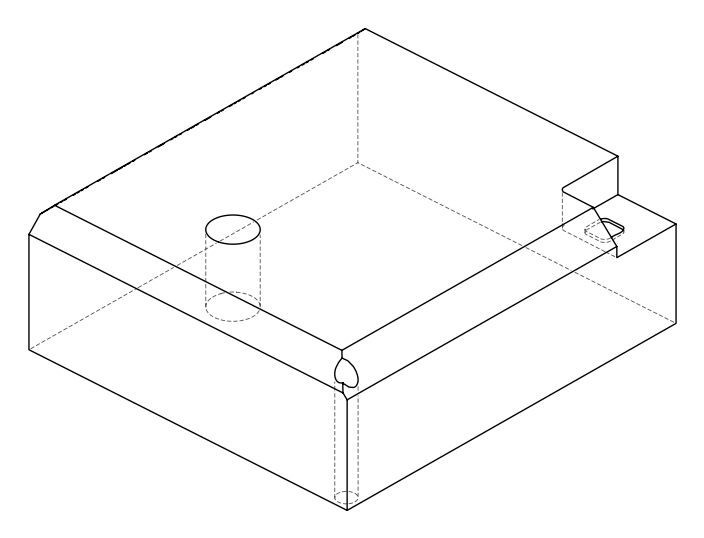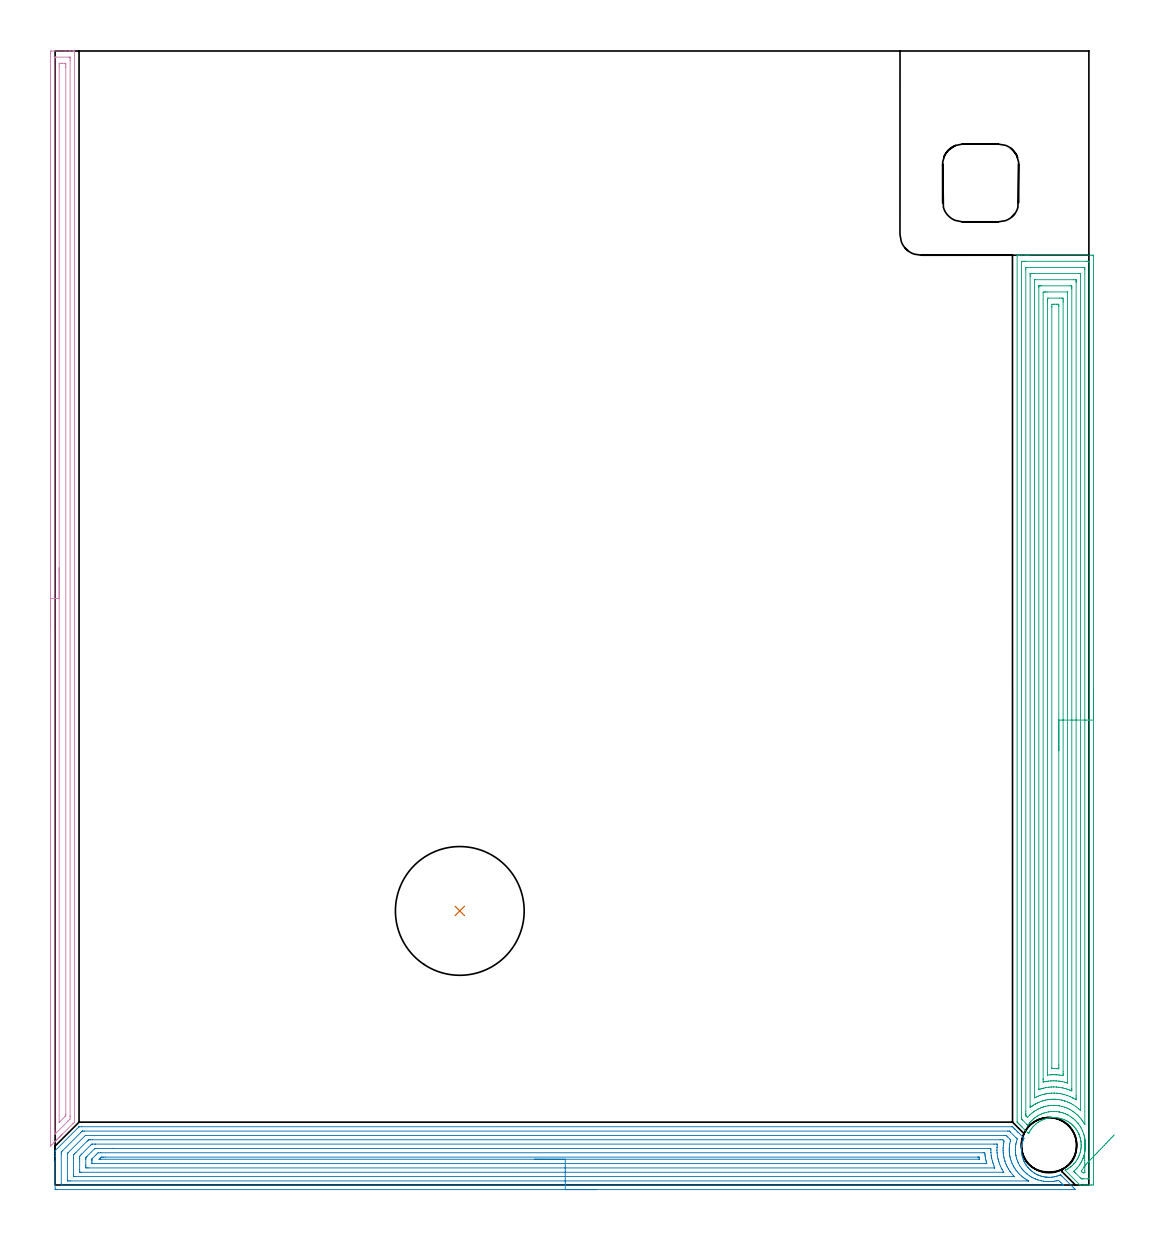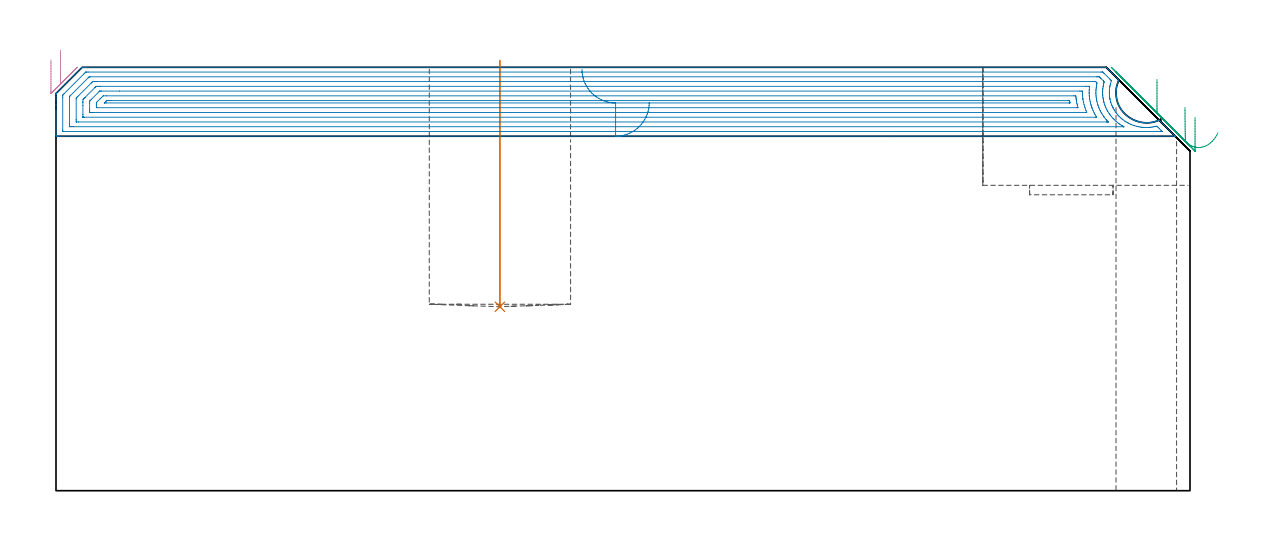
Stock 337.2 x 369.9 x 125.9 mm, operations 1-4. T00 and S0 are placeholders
(PLAN: 10 operations, 6 tool changes, 67.9 min)
(1 INDEXABLE_INSERT_DRILL_BLIND_HOLE_FROM_SOLID | STEP1POCKET | NXT0302_036 | 0.29 min | 97918 mm3)
(2 AREA_MILL | FG_CHAMFER_SURFACE | UGT0205_001 | 20.6 min | 70294 mm3)
(3 AREA_MILL_1 | FG_CHAMFER_SURFACE_1 | UGT0205_001 | 21.36 min | 93311 mm3)
(4 AREA_MILL_2 | FG_CHAMFER_SURFACE_2 | UGT0205_001 | 8.7 min | 10717 mm3)
(5 MILL_CORNER_NOTCH_RECTANGULAR | CORNER_NOTCH_RECTANGULAR | NXT0201_011 | Follow Part, ap 3, ae 75% | 15.39 min | 141086 mm3)
(6 MILL_RECTANGULAR_POCKET | POCKET_RECTANGULAR_STRAIGHT | NXT0201_011 | Follow Part, ap 3, ae 75% | 0.25 min | 1648 mm3)
(7 SPOT_DRILL | STEP1HOLE | NXT0321_9005460120000 | 0.05 min | 6 mm3)
(8 DRILL_BLIND_HOLE_INTO_CENTER | STEP1HOLE | NXT0301_089 | 0.08 min | 894 mm3)
(9 GUN_DRILL_THROUGH_HOLE | STEP1HOLE | UGT0307_008 | 0.61 min | 10016 mm3)
(10 DRILL_TO_ENLARGE_THROUGH_HOLE | STEP1HOLE | UGT0301_046 | 0.53 min | 17866 mm3)
(TOOL NXT0302_036 | Index. Insert Drill 42mm [880-D4200L50-05] | D42 PA176 FL210 Z2)
(TOOL UGT0205_001 | Chamfer Mill 20 x 3 x 45 deg. | D20 FL50 Z2)
(TOOL NXT0201_011 | ENDMILL 12mm [2P460-1200-NA 1630] | D12 FL38 Z6)
(TOOL NXT0321_9005460120000 | NC Spot Drill, 142deg, 12mm, Carbide, Uncoated | D12 PA142 FL30 Z2)
(TOOL NXT0301_089 | Carbide Drill 11.8mm [860.1-1180-035A1-MM 2214] | D11.8 PA140 FL55 Z2)
(TOOL UGT0307_008 | Gun Drill 11 mm | D11 PA130 FL24 Z1)
(TOOL UGT0301_046 | Twist Drill 18 mm | D18 PA118 FL130 Z2)
(OP 1 INDEXABLE_INSERT_DRILL_BLIND_HOLE_FROM_SOLID)
G17 G21 G94 G90
T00 M6
G54
G17 G0 G90 X132. Y89.4 S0 M3
G43 Z135.9 H1
G94 G81 G98 Z54.7 F250. R127.9
G80
M5
M2
(OP 2 AREA_MILL)
G17 G21 G94 G90
T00 M6
G54
G17 G0 G90 X176.4 Y-1.5 S1061 M3
G43 Z135.9 H0
Z115.4
G94 G1 X176.362 Z114.528 F250.
X176.248 Z113.664
X176.059 Z112.812
X175.797 Z111.98
X175.463 Z111.174
X175.06 Z110.4
X174.592 Z109.664
X174.06 Z108.972
X173.471 Z108.329
X172.828 Z107.74
X172.136 Z107.208
X171.4 Z106.74
X170.626 Z106.337
X169.82 Z106.003
X168.988 Z105.741
X168.136 Z105.552
X167.272 Z105.438
X166.4 Z105.4
X0.623
X0.238 Y-1.496 Z105.403
X0.01 Y-1.492 Z105.406
X0. Y-1.26 Z105.638
Y7.864 Z114.759
Y9.287 Z116.184
Y9.636 Z116.531
Y10.332 Z117.232
Y10.964 Z117.863
X0.001 Y11.06 Z117.959
X0.01 Y11.201 Z118.095
X0.145 Y11.345 Z118.244
X7.734 Y18.934 Z125.832
X7.772 Y18.971 Z125.871
X7.797 Y18.993 Z125.893
X8.666 Y19. Z125.9
X312.07
X312.295 Y18.996 Z125.889
X312.342 Y18.96 Z125.855
X312.659 Y18.642 Z125.539
X312.811 Y18.491 Z125.386
X312.963 Y18.338 Z125.235
X313.098 Y18.203 Z125.101
X313.254 Y18.048 Z124.943
X313.708 Y17.592 Z124.492
X314.006 Y17.295 Z124.193
X314.139 Y17.163 Z124.059
X314.517 Y16.783 Z123.683
X315.556 Y15.744 Z122.643
X315.793 Y15.507 Z122.405
X315.907 Y15.392 Z122.288
X315.967 Y15.328 Z122.225
X315.983 Y15.25 Z122.15
X315.984 Y15.22 Z122.119
X315.964 Y15.139 Z122.038
X315.856 Y14.855 Z121.755
X315.782 Y14.658 Z121.558
X315.629 Y14.219 Z121.119
X315.501 Y13.776 Z120.676
X315.397 Y13.337 Z120.237
X315.316 Y12.895 Z119.795
X315.258 Y12.454 Z119.354
X315.222 Y12.013 Z118.913
X315.207 Y11.572 Z118.472
X315.214 Y11.132 Z118.032
X315.243 Y10.69 Z117.59
X315.293 Y10.25 Z117.15
X315.366 Y9.808 Z116.708
X315.463 Y9.368 Z116.268
X315.583 Y8.926 Z115.826
X315.726 Y8.487 Z115.387
X315.86 Y8.13 Z115.03
X316.007 Y7.777 Z114.677
X316.091 Y7.605 Z114.505
X316.253 Y7.3 Z114.194
X316.325 Y7.163 Z114.059
X316.577 Y6.725 Z113.623
X316.699 Y6.536 Z113.435
X316.735 Y6.481 Z113.38
X316.9 Y6.241 Z113.14
X317.21 Y5.843 Z112.741
X317.283 Y5.757 Z112.655
X317.375 Y5.651 Z112.546
X317.494 Y5.509 Z112.408
X317.794 Y5.185 Z112.083
X318.023 Y4.962 Z111.859
X318.176 Y4.826 Z111.723
X318.35 Y4.671 Z111.57
X318.687 Y4.393 Z111.293
X319.115 Y4.08 Z110.978
X319.196 Y4.027 Z110.923
X319.345 Y3.927 Z110.825
X319.58 Y3.78 Z110.68
X319.664 Y3.734 Z110.634
X320.023 Y3.538 Z110.435
X320.473 Y3.313 Z110.213
X320.631 Y3.242 Z110.142
X320.729 Y3.198 Z110.097
X321.006 Y3.092 Z109.989
X321.046 Y3.077 Z109.974
X321.169 Y3.034 Z109.931
X321.366 Y2.966 Z109.861
X321.811 Y2.833 Z109.728
X321.9 Y2.811 Z109.705
X322.047 Y2.772 Z109.67
X322.202 Y2.734 Z109.632
X322.259 Y2.72 Z109.616
X322.347 Y2.705 Z109.597
X322.705 Y2.633 Z109.53
X323.153 Y2.567 Z109.466
X323.189 Y2.564 Z109.463
X323.241 Y2.56 Z109.456
X323.326 Y2.551 Z109.45
X323.386 Y2.545 Z109.444
X323.541 Y2.532 Z109.428
X323.599 Y2.527 Z109.422
X323.687 Y2.524 Z109.415
X323.99 Y2.505 Z109.402
X324.059
X324.089 Y2.506 Z109.4
X324.134 Y2.507 Z109.399
X324.329 Y2.508 Z109.407
X324.437 Y2.509 Z109.408
X324.939 Y2.539 Z109.437
X325.394 Y2.587 Z109.487
X325.832 Y2.658 Z109.556
X325.922 Y2.677 Z109.574
X326.047 Y2.703 Z109.602
X326.28 Y2.752 Z109.652
X326.725 Y2.87 Z109.768
X326.815 Y2.899 Z109.797
X327.174 Y3.014 Z109.913
X327.618 Y3.176 Z110.075
X327.752 Y3.234 Z110.133
X327.856 Y3.279 Z110.176
X327.971 Y3.323 Z110.215
X327.992 Y3.31 Z110.205
X328.155 Y3.145 Z110.045
X328.456 Y2.846 Z109.742
X332.293 Y-0.991 Z105.905
X332.621 Y-1.321 Z105.579
X332.734 Y-1.434 Z105.466
X332.773 Y-1.476 Z105.423
X332.783 Y-1.495 Z105.404
X332.773 Y-1.5 Z105.4
X166.4
Y-0.086 Z106.814
X2.187 Y-0.085 Z106.815
X2.086 Y-0.084 Z106.816
X2.036 Y-0.082 Z106.818
X2.017 Y-0.079 Z106.821
X2.01 Y-0.07 Z106.83
X2.006 Y0.046 Z106.946
X2.001 Y0.3 Z107.2
Y10.041 Z116.941
X2.007 Y10.521 Z117.421
X2.01 Y10.722 Z117.622
X2.095 Y10.833 Z117.733
X2.41 Y11.159 Z118.059
X8.316 Y17.066 Z123.966
X8.666 Y17.415 Z124.315
X8.764 Y17.508 Z124.408
X8.821 Y17.559 Z124.459
X8.854 Y17.579 Z124.479
X8.905 Y17.58 Z124.48
X9.123 Y17.583 Z124.483
X9.559 Y17.586 Z124.486
X310.749
X311.186 Y17.581 Z124.481
X311.239 Y17.579 Z124.479
X311.264 Y17.574 Z124.474
X311.308 Y17.534 Z124.434
X311.449 Y17.398 Z124.298
X311.623 Y17.227 Z124.127
X313.41 Y15.44 Z122.34
X313.654 Y15.192 Z122.092
X313.774 Y15.068 Z121.968
X313.83 Y15.008 Z121.908
X313.549 Y14.063 Z120.963
X313.519 Y13.955 Z120.855
X313.41 Y13.495 Z120.395
X313.362 Y13.226 Z120.126
X313.355 Y13.178 Z120.078
X313.26 Y12.441 Z119.341
X313.25 Y12.292 Z119.192
X313.216 Y11.599 Z118.499
X313.219 Y11.407 Z118.307
X313.246 Y10.683 Z117.583
X313.263 Y10.521 Z117.421
X313.31 Y10.134 Z117.034
X313.376 Y9.669 Z116.569
X313.383 Y9.636 Z116.536
X313.41 Y9.501 Z116.401
X313.605 Y8.75 Z115.65
X313.68 Y8.482 Z115.382
X313.901 Y7.864 Z114.764
X314.019 Y7.569 Z114.469
X314.109 Y7.354 Z114.254
X314.269 Y7.014 Z113.914
X314.287 Y6.979 Z113.879
X314.304 Y6.947 Z113.847
X314.614 Y6.401 Z113.301
X314.797 Y6.093 Z112.993
X315.197 Y5.509 Z112.409
X315.432 Y5.208 Z112.108
X315.733 Y4.848 Z111.748
X316.091 Y4.448 Z111.348
X316.219 Y4.322 Z111.222
X316.615 Y3.952 Z110.852
X316.985 Y3.628 Z110.528
X317.091 Y3.541 Z110.441
X317.227 Y3.437 Z110.337
X317.879 Y2.969 Z109.869
X318.135 Y2.804 Z109.704
X318.567 Y2.551 Z109.451
X318.772 Y2.438 Z109.338
X319.013 Y2.312 Z109.212
X319.666 Y2.008 Z108.908
X319.809 Y1.949 Z108.849
X320.56 Y1.669 Z108.569
X320.572 Y1.666 Z108.566
X321.453 Y1.427 Z108.327
X321.768 Y1.354 Z108.254
X322.347 Y1.247 Z108.147
X322.84 Y1.177 Z108.077
X323.241 Y1.139 Z108.039
X323.81 Y1.101 Z108.001
X323.975 Y1.095 Z107.995
X324.134 Y1.096 Z107.996
X324.694 Y1.111 Z108.011
X325.028 Y1.131 Z108.031
X325.521 Y1.177 Z108.077
X325.922 Y1.229 Z108.129
X326.469 Y1.322 Z108.222
X326.815 Y1.393 Z108.293
X327.043 Y1.44 Z108.34
X327.337 Y1.501 Z108.401
X327.709 Y1.138 Z108.038
X328.07 Y0.78 Z107.68
X328.603 Y0.248 Z107.148
X328.812 Y0.036 Z106.936
X328.885 Y-0.041 Z106.859
X328.912 Y-0.074 Z106.826
X328.914 Y-0.079 Z106.821
X328.901 Y-0.081 Z106.819
X328.802 Y-0.084 Z106.816
X328.603 Y-0.086 Z106.814
X328.583
X166.4
Y1.328 Z108.228
X5.091 Y1.329 Z108.229
X4.536 Y1.33 Z108.23
X4.197 Y1.333 Z108.233
X4.085 Y1.335 Z108.235
X4.01 Y1.346 Z108.246
X4.006 Y1.47 Z108.37
X4.002 Y1.666 Z108.566
X4. Y1.861 Z108.761
X4.001 Y10.027 Z116.927
X4.004 Y10.157 Z117.057
X4.01 Y10.261 Z117.161
X4.016 Y10.305 Z117.205
X4.03 Y10.322 Z117.222
X4.197 Y10.498 Z117.398
X4.209 Y10.51 Z117.41
X9.559 Y15.86 Z122.76
X9.854 Y16.145 Z123.045
X9.876 Y16.165 Z123.065
X9.906 Y16.167 Z123.067
X9.975 Y16.169 Z123.069
X10.113 Y16.171 Z123.071
X309.496
X309.835 Y16.17 Z123.07
X310.175 Y16.166 Z123.066
X310.217 Y16.165 Z123.065
X310.241 Y16.148 Z123.048
X310.29 Y16.105 Z123.005
X310.384 Y16.015 Z122.915
X310.566 Y15.834 Z122.734
X310.729 Y15.672 Z122.572
X311.45 Y14.949 Z121.849
X311.534 Y14.861 Z121.761
X311.623 Y14.766 Z121.666
X311.65 Y14.605 Z121.505
X311.623 Y14.479 Z121.379
X311.524 Y14.063 Z120.963
X311.387 Y13.411 Z120.311
X311.352 Y13.178 Z120.078
X311.28 Y12.632 Z119.532
X311.25 Y12.292 Z119.192
X311.225 Y11.801 Z118.701
X311.22 Y11.407 Z118.307
X311.236 Y10.904 Z117.804
X311.262 Y10.521 Z117.421
X311.327 Y9.928 Z116.828
X311.378 Y9.636 Z116.536
X311.443 Y9.288 Z116.188
X311.546 Y8.826 Z115.726
X311.565 Y8.75 Z115.65
X311.623 Y8.518 Z115.418
X311.839 Y7.864 Z114.764
X311.948 Y7.542 Z114.442
X312.181 Y6.979 Z113.879
X312.516 Y6.299 Z113.199
X312.628 Y6.093 Z112.993
X312.765 Y5.847 Z112.747
X313.182 Y5.208 Z112.108
X313.41 Y4.875 Z111.775
X313.849 Y4.322 Z111.222
X314.304 Y3.804 Z110.704
X314.659 Y3.437 Z110.337
X315.197 Y2.944 Z109.844
X315.665 Y2.551 Z109.451
X316.091 Y2.236 Z109.136
X316.427 Y1.997 Z108.897
X316.934 Y1.666 Z108.566
X316.985 Y1.634 Z108.534
X317.062 Y1.589 Z108.489
X317.256 Y1.478 Z108.378
X317.44 Y1.372 Z108.272
X317.497 Y1.336 Z108.236
X317.5 Y1.332 Z108.232
X317.498
X317.451 Y1.33 Z108.23
X317.389 Y1.329 Z108.229
X317.325 Y1.328 Z108.228
X166.4
Y2.743 Z109.643
X6.685
X6.114 Y2.745 Z109.645
X6.054 Y2.747 Z109.647
X6.018 Y2.749 Z109.649
X6.01 Y2.786 Z109.686
X6.006 Y2.998 Z109.898
X6. Y3.421 Z110.321
X6.001 Y9.636 Z116.536
X6.011 Y9.851 Z116.751
X6.151 Y9.996 Z116.896
X6.33 Y10.179 Z117.079
X6.67 Y10.521 Z117.421
X6.774 Y10.625 Z117.525
X10.453 Y14.304 Z121.204
X10.779 Y14.626 Z121.526
X10.864 Y14.706 Z121.606
X10.914 Y14.75 Z121.65
X10.997 Y14.752 Z121.652
X11.347 Y14.756 Z121.656
X11.541 Y14.757 Z121.657
X12.24
X308.242
X308.942 Y14.752 Z121.652
X309.142 Y14.75 Z121.65
X309.368 Y14.572 Z121.472
X309.545 Y14.351 Z121.251
X309.491 Y14.063 Z120.963
X309.406 Y13.603 Z120.503
X309.343 Y13.178 Z120.078
X309.297 Y12.826 Z119.726
X309.249 Y12.292 Z119.192
X309.232 Y12.005 Z118.905
X309.22 Y11.407 Z118.307
X309.226 Y11.125 Z118.025
X309.26 Y10.521 Z117.421
X309.292 Y10.174 Z117.074
X309.365 Y9.636 Z116.536
X309.453 Y9.129 Z116.029
X309.545 Y8.75 Z115.65
X309.756 Y7.943 Z114.843
X309.781 Y7.864 Z114.764
X309.835 Y7.695 Z114.595
X310.101 Y6.979 Z113.879
X310.271 Y6.547 Z113.447
X310.501 Y6.093 Z112.993
X310.729 Y5.651 Z112.551
X310.988 Y5.208 Z112.108
X311.416 Y4.527 Z111.427
X311.557 Y4.322 Z111.222
X311.584 Y4.284 Z111.184
X311.623 Y4.23 Z111.13
X312.273 Y3.437 Z110.337
X312.516 Y3.153 Z110.053
X312.832 Y2.802 Z109.702
X312.865 Y2.762 Z109.662
X312.873 Y2.749 Z109.649
X312.859 Y2.748 Z109.648
X312.746 Y2.745 Z109.645
X312.516 Y2.743 Z109.643
X312.323
X166.4
Y4.157 Z111.057
X8.499
X8.165 Y4.159 Z111.059
X8.07 Y4.161 Z111.061
X8.017 Y4.164 Z111.064
X8.01 Y4.172 Z111.072
X8.006 Y4.228 Z111.128
X8.003 Y4.322 Z111.222
X8. Y4.982 Z111.882
Y7.639 Z114.539
X8.001 Y8.523 Z115.423
X8.003 Y8.75 Z115.65
X8.01 Y9.4 Z116.3
X8.238 Y9.636 Z116.536
X8.449 Y9.85 Z116.75
X8.666 Y10.068 Z116.968
X11.563 Y12.963 Z119.863
X11.782 Y13.178 Z120.078
X11.935 Y13.325 Z120.225
X12.08 Y13.336 Z120.236
X12.24 Y13.339 Z120.239
X12.968 Y13.343 Z120.243
X13.134
X306.261
X306.989 Y13.341 Z120.241
X307.154 Y13.339 Z120.239
X307.311 Y13.336 Z120.236
X307.315 Y13.178 Z120.078
X307.304 Y13.029 Z119.929
X307.242 Y12.292 Z119.192
X307.236 Y12.211 Z119.111
X307.213 Y11.407 Z118.307
Y11.349 Z118.249
X307.252 Y10.521 Z117.421
X307.259 Y10.418 Z117.318
X307.354 Y9.636 Z116.536
X307.386 Y9.406 Z116.306
X307.517 Y8.75 Z115.65
X307.63 Y8.278 Z115.178
X307.748 Y7.864 Z114.764
X307.848 Y7.527 Z114.427
X308.017 Y7.01 Z113.91
X308.028 Y6.979 Z113.879
X308.048 Y6.923 Z113.823
X308.382 Y6.093 Z112.993
X308.7 Y5.447 Z112.347
X308.828 Y5.208 Z112.108
X308.942 Y5. Z111.9
X309.349 Y4.322 Z111.222
X309.421 Y4.2 Z111.1
X309.438 Y4.17 Z111.07
X309.385 Y4.164 Z111.064
X309.275 Y4.161 Z111.061
X309.108 Y4.158 Z111.058
X166.4 Y4.157 Z111.057
Y5.571 Z112.471
X10.98 Y5.572 Z112.472
X10.453 Y5.574 Z112.474
X10.079 Y5.578 Z112.478
X10.01 Y5.584 Z112.484
X10.004 Y5.653 Z112.553
X10.001 Y6.093 Z112.993
X10. Y6.542 Z113.442
X10.002 Y8.311 Z115.211
X10.01 Y8.75 Z115.65
X10.025 Y8.965 Z115.865
X10.128 Y9.072 Z115.972
X10.453 Y9.405 Z116.305
X12.793 Y11.745 Z118.645
X12.908 Y11.857 Z118.757
X12.952 Y11.897 Z118.797
X12.977 Y11.917 Z118.817
X13.004 Y11.922 Z118.822
X13.134 Y11.925 Z118.825
X13.502 Y11.928 Z118.828
X18.919 Y11.929 Z118.829
X304.473 Y11.928 Z118.828
X304.842 Y11.927 Z118.827
X305.141 Y11.924 Z118.824
X305.209 Y11.922 Z118.822
X305.212 Y11.804 Z118.704
X305.215 Y11.558 Z118.458
X305.219 Y11.407 Z118.307
X305.245 Y10.642 Z117.542
X305.255 Y10.521 Z117.421
X305.336 Y9.666 Z116.566
X305.34 Y9.636 Z116.536
X305.367 Y9.422 Z116.322
X305.492 Y8.75 Z115.65
X305.522 Y8.596 Z115.496
X305.713 Y7.864 Z114.764
X305.839 Y7.397 Z114.297
X305.979 Y6.979 Z113.879
X306.261 Y6.187 Z113.087
X306.495 Y5.576 Z112.476
X306.489 Y5.575 Z112.475
X306.458 Y5.573 Z112.473
X306.392 Y5.572 Z112.472
X306.261 Y5.571 Z112.471
X166.4
Y6.985 Z113.885
X12.234
X12.03 Y6.992 Z113.892
X12.01 Y7.058 Z113.958
X12.006 Y7.083 Z113.983
X12.001 Y7.216 Z114.116
X12. Y7.864 Z114.764
X12.001 Y8.102 Z115.002
X12.006 Y8.341 Z115.241
X12.01 Y8.498 Z115.398
X12.071 Y8.563 Z115.463
X12.24 Y8.743 Z115.643
X13.132 Y9.636 Z116.536
X13.583 Y10.076 Z116.976
X14.028 Y10.508 Z117.408
X14.038 Y10.511 Z117.411
X14.922 Y10.515 Z117.415
X302.686
X303.13 Y10.509 Z117.409
X303.23 Y10.508 Z117.408
X303.245 Y10.43 Z117.33
X303.256 Y10.35 Z117.25
X303.307 Y9.906 Z116.806
X303.34 Y9.636 Z116.536
X303.385 Y9.295 Z116.195
X303.45 Y8.878 Z115.778
X303.475 Y8.75 Z115.65
X303.58 Y8.231 Z115.131
X303.672 Y7.864 Z114.764
X303.702 Y7.743 Z114.643
X303.9 Y6.992 Z113.892
X303.801 Y6.99 Z113.89
X303.573 Y6.985 Z113.885
X166.4
Y8.4 Z115.3
X14.922
X14.38 Y8.401 Z115.301
X14.369 Y8.403 Z115.303
X14.364 Y8.405 Z115.305
X14.368 Y8.413 Z115.313
X14.698 Y8.75 Z115.65
X14.809 Y8.861 Z115.761
X14.922 Y8.969 Z115.869
X15.061 Y9.093 Z115.993
X15.192 Y9.096 Z115.996
X15.463 Y9.099 Z115.999
X15.815 Y9.1 Z116.
X16.355
X300.899
X301.252 Y9.098 Z115.998
X301.353 Y9.096 Z115.996
X301.378 Y9.094 Z115.994
X301.387 Y9.084 Z115.984
X301.396 Y9.049 Z115.949
X301.423 Y8.924 Z115.824
X301.455 Y8.75 Z115.65
X301.506 Y8.445 Z115.345
X301.511 Y8.409 Z115.309
X301.464 Y8.406 Z115.306
X301.37 Y8.402 Z115.302
X301.252 Y8.4 Z115.3
X166.4
X165.528 Z115.338
X164.664 Z115.451
X163.812 Z115.64
X162.98 Z115.903
X162.174 Z116.236
X161.4 Z116.639
X160.664 Z117.108
X159.972 Z117.639
X159.329 Z118.228
X158.74 Z118.872
X158.208 Z119.564
X157.74 Z120.3
X157.337 Z121.073
X157.003 Z121.879
X156.741 Z122.711
X156.552 Z123.563
X156.438 Z124.428
X156.4 Z125.3
G0 Z135.9
M5
M2
(OP 3 AREA_MILL_1)
G17 G21 G94 G90
T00 M6
G54
G17 G0 G90 X338.7 Y161.65 S1061 M3
G43 Z135.9 H0
Z111.
G94 G1 Y161.612 Z110.128 F250.
Y161.498 Z109.264
Y161.309 Z108.412
Y161.047 Z107.58
Y160.713 Z106.774
Y160.31 Z106.
Y159.841 Z105.264
Y159.31 Z104.572
Y158.721 Z103.929
Y158.078 Z103.34
Y157.386 Z102.808
Y156.65 Z102.34
Y155.876 Z101.937
Y155.07 Z101.603
Y154.238 Z101.341
Y153.386 Z101.152
Y152.522 Z101.038
Y151.65 Z101.
Y1.009
X338.699 Y0.622 Z101.001
X338.694 Y0.122 Z101.003
X338.691 Y0.009 Z101.005
X338.198 Y0. Z101.497
X337.929 Z101.766
X337.313 Z102.381
X336.776 Z102.921
X336.428 Z103.268
X335.89 Z103.806
X335.543 Z104.152
X334.562 Z105.137
X334.294 Y0.01 Z105.403
X334.215 Y0.086 Z105.482
X334.124 Y0.175 Z105.574
X329.482 Y4.819 Z110.218
X329.477 Y4.828 Z110.223
X329.476 Y4.831 Z110.224
X329.479 Y4.832 Z110.221
X329.597 Y4.889 Z110.102
X329.79 Y4.987 Z109.908
X329.82 Y5.002 Z109.878
X329.983 Y5.091 Z109.715
X330.148 Y5.18 Z109.549
X330.489 Y5.388 Z109.211
X330.675 Y5.516 Z109.02
X330.863 Y5.642 Z108.836
X330.925 Y5.683 Z108.775
X331.118 Y5.827 Z108.578
X331.332 Y5.984 Z108.368
X331.36 Y6.006 Z108.339
X331.442 Y6.073 Z108.257
X331.848 Y6.441 Z107.851
X332.242 Y6.824 Z107.458
X332.373 Y6.966 Z107.326
X332.738 Y7.407 Z106.96
X333.086 Y7.86 Z106.614
X333.123 Y7.914 Z106.576
X333.383 Y8.33 Z106.315
X333.627 Y8.753 Z106.071
X333.823 Y9.143 Z105.876
X334.011 Y9.559 Z105.684
X334.047 Y9.646 Z105.65
X334.209 Y10.09 Z105.489
X334.35 Y10.539 Z105.348
X334.427 Y10.838 Z105.273
X334.464 Y10.984 Z105.235
X334.555 Y11.432 Z105.144
X334.572 Y11.548 Z105.127
X334.622 Y11.878 Z105.078
X334.666 Y12.325 Z105.032
X334.669 Y12.371 Z105.029
X334.688 Y12.772 Z105.007
X334.687 Y12.907 Z105.005
Y13.133
X334.688 Y13.218 Z105.007
X334.667 Y13.665 Z105.031
X334.629 Y14.027 Z105.064
X334.621 Y14.111 Z105.074
X334.599 Y14.265 Z105.098
X334.555 Y14.559 Z105.141
X334.48 Y14.921 Z105.212
X334.466 Y15.004 Z105.231
X334.437 Y15.121 Z105.262
X334.424 Y15.169 Z105.274
X334.372 Y15.368 Z105.323
X334.35 Y15.452 Z105.345
X334.213 Y15.898 Z105.485
X334.092 Y16.225 Z105.607
X334.005 Y16.461 Z105.695
X333.993 Y16.488 Z105.706
X333.933 Y16.627 Z105.765
X333.895 Y16.708 Z105.802
X333.858 Y16.791 Z105.841
X333.627 Y17.24 Z106.071
X333.377 Y17.684 Z106.32
X333.123 Y18.082 Z106.576
X333.023 Y18.222 Z106.676
X332.944 Y18.333 Z106.755
X332.888 Y18.406 Z106.81
X332.759 Y18.577 Z106.94
X332.505 Y18.881 Z107.194
X332.242 Y19.175 Z107.458
X331.953 Y19.47 Z107.747
X331.922 Y19.498 Z107.778
X331.66 Y19.737 Z108.038
X331.361 Y19.993 Z108.339
X331.295 Y20.044 Z108.405
X331.118 Y20.18 Z108.578
X330.979 Y20.283 Z108.719
X330.869 Y20.363 Z108.829
X330.479 Y20.617 Z109.22
X330.233 Y20.762 Z109.467
X330.042 Y20.874 Z109.658
X329.598 Y21.106 Z110.102
X329.277 Y21.256 Z110.423
X328.716 Y21.47 Z110.984
X328.277 Y21.615 Z111.423
X327.835 Y21.735 Z111.865
X327.395 Y21.831 Z112.305
X326.954 Y21.904 Z112.746
X326.513 Y21.955 Z113.187
X326.072 Y21.985 Z113.628
X325.631 Y21.992 Z114.069
X325.191 Y21.978 Z114.509
X324.749 Y21.942 Z114.951
X324.309 Y21.885 Z115.391
X323.867 Y21.805 Z115.833
X323.428 Y21.702 Z116.272
X322.985 Y21.574 Z116.715
X322.546 Y21.422 Z117.154
X322.123 Y21.256 Z117.577
X321.665 Y21.035 Z118.035
X321.221 Y20.796 Z118.479
X320.784 Y20.532 Z118.916
X320.531 Y20.363 Z119.169
X319.902 Y19.871 Z119.798
X319.45 Y19.47 Z120.25
X319.021 Y19.02 Z120.679
X318.642 Y18.577 Z121.058
X318.384 Y18.231 Z121.316
X318.139 Y17.877 Z121.561
X318.019 Y17.684 Z121.681
X317.758 Y17.221 Z121.942
X317.633 Y16.983 Z122.067
X317.564 Y16.849 Z122.136
X317.534 Y16.796 Z122.165
X317.522 Y16.778 Z122.176
X317.4 Y16.9 Z122.299
X315.357 Y18.942 Z124.341
X315.187 Y19.11 Z124.508
X315.02 Y19.279 Z124.678
X314.91 Y19.389 Z124.788
X314.744 Y19.553 Z124.95
X314.582 Y19.717 Z125.116
X314.463 Y19.836 Z125.235
X314.302 Y19.996 Z125.393
X314.144 Y20.155 Z125.554
X314.016 Y20.283 Z125.682
X313.835 Y20.469 Z125.861
X313.804 Y20.505 Z125.889
X313.8 Y20.729 Z125.9
Y303.124
X313.803 Y303.292 Z125.888
X313.823 Y303.3 Z125.868
X314.194 Z125.505
X314.492 Z125.208
X315.187 Z124.508
X316.419 Z123.277
X316.957 Z122.738
X317.573 Z122.122
X338.198 Z101.499
X338.469 Y303.298 Z101.228
X338.692 Y303.29 Z101.006
X338.699 Y303.065 Z100.999
X338.7 Y151.65 Z101.
X337.286 Z102.414
X337.285 Y2.193 Z102.415
X337.284 Y2.085 Z102.416
X337.281 Y2.032 Z102.419
X337.28 Y2.013 Z102.42
X337.239 Y2.01 Z102.461
X336.832 Y2.002 Z102.868
X335.543 Y2. Z104.157
X335.062 Y2.001 Z104.638
X334.861 Y2.006 Z104.839
X334.762 Y2.01 Z104.938
X334.658 Y2.103 Z105.042
X334.343 Y2.41 Z105.357
X332.888 Y3.862 Z106.812
X332.553 Y4.197 Z107.147
X332.44 Y4.312 Z107.26
X332.351 Y4.406 Z107.349
X332.3 Y4.462 Z107.4
X332.317 Y4.481 Z107.383
X332.465 Y4.624 Z107.235
X332.888 Y5.026 Z106.812
X332.921 Y5.058 Z106.779
X332.953 Y5.091 Z106.747
X333.345 Y5.523 Z106.355
X333.751 Y6.007 Z105.949
X333.773 Y6.036 Z105.927
X334.127 Y6.52 Z105.573
X334.361 Y6.878 Z105.339
X334.432 Y6.992 Z105.268
X334.475 Y7.063 Z105.225
X334.658 Y7.382 Z105.042
X334.794 Y7.634 Z104.906
X334.865 Y7.772 Z104.835
X335.065 Y8.183 Z104.635
X335.274 Y8.665 Z104.426
X335.32 Y8.778 Z104.38
X335.35 Y8.86 Z104.35
X335.543 Y9.412 Z104.157
X335.578 Y9.523 Z104.122
X335.588 Y9.559 Z104.112
X335.767 Y10.226 Z103.933
X335.82 Y10.452 Z103.88
X335.923 Y10.963 Z103.777
X335.981 Y11.346 Z103.719
X336.031 Y11.747 Z103.669
X336.074 Y12.24 Z103.626
X336.092 Y12.511 Z103.608
X336.095 Y12.576 Z103.605
X336.098 Y13.133 Z103.602
X336.089 Y13.476 Z103.611
X336.053 Y14.027 Z103.647
X336.011 Y14.448 Z103.689
X335.941 Y14.921 Z103.759
X335.825 Y15.53 Z103.875
X335.756 Y15.814 Z103.944
X335.543 Y16.587 Z104.157
X335.511 Y16.692 Z104.189
X335.506 Y16.708 Z104.194
X335.486 Y16.765 Z104.214
X335.162 Y17.602 Z104.538
X335.055 Y17.84 Z104.645
X334.809 Y18.343 Z104.891
X334.727 Y18.495 Z104.973
X334.658 Y18.617 Z105.042
X334.371 Y19.098 Z105.329
X334.185 Y19.389 Z105.515
X333.773 Y19.962 Z105.927
X333.633 Y20.142 Z106.067
X333.518 Y20.283 Z106.182
X333.222 Y20.616 Z106.478
X332.888 Y20.97 Z106.812
X332.679 Y21.176 Z107.021
X332.003 Y21.765 Z107.697
X331.6 Y22.07 Z108.1
X331.118 Y22.393 Z108.582
X330.352 Y22.843 Z109.348
X330.233 Y22.906 Z109.467
X330.12 Y22.964 Z109.58
X329.588 Y23.199 Z110.112
X329.348 Y23.29 Z110.352
X328.837 Y23.479 Z110.863
X328.463 Y23.591 Z111.237
X328.097 Y23.69 Z111.603
X327.633 Y23.802 Z112.067
X327.578 Y23.812 Z112.122
X327.318 Y23.857 Z112.382
X326.693 Y23.938 Z113.007
X326.603 Y23.948 Z113.097
X325.807 Y23.983 Z113.893
X325.68 Y23.986 Z114.02
X324.922 Y23.954 Z114.778
X324.832 Y23.948 Z114.868
X324.068 Y23.857 Z115.632
X324.042 Y23.853 Z115.658
X323.313 Y23.695 Z116.387
X323.152 Y23.654 Z116.548
X322.623 Y23.498 Z117.077
X322.267 Y23.374 Z117.433
X321.97 Y23.264 Z117.73
X321.723 Y23.164 Z117.977
X321.382 Y23.011 Z118.318
X321.35 Y22.996 Z118.35
X321.284 Y22.964 Z118.416
X320.497 Y22.523 Z119.203
X320.216 Y22.354 Z119.484
X319.797 Y22.07 Z119.903
X319.691 Y21.99 Z120.009
X319.612 Y21.928 Z120.088
X319.198 Y21.594 Z120.502
X318.713 Y21.176 Z120.987
X318.287 Y20.727 Z121.413
X317.883 Y20.283 Z121.817
X317.864 Y20.261 Z121.836
X317.29 Y19.514 Z122.41
X317.273 Y19.497 Z122.427
X317.267 Y19.494 Z122.433
X317.249 Y19.509 Z122.451
X317.119 Y19.633 Z122.581
X316.957 Y19.793 Z122.743
X315.573 Y21.176 Z124.127
X315.406 Y21.347 Z124.294
X315.272 Y21.486 Z124.428
X315.232 Y21.53 Z124.468
X315.221 Y21.558 Z124.479
X315.214 Y22.07 Z124.486
X315.215 Y301.107 Z124.485
X315.216 Y301.215 Z124.484
X315.219 Y301.268 Z124.481
X315.22 Y301.287 Z124.48
X315.261 Y301.29 Z124.439
X315.668 Y301.298 Z124.032
X316.072 Y301.299 Z123.628
X316.551 Y301.3 Z123.149
X336.428 Z103.272
X336.909 Y301.299 Z102.791
X337.158 Y301.293 Z102.542
X337.271 Y301.29 Z102.429
X337.285 Y300.919 Z102.415
Y300.89
X337.286 Y151.65 Z102.414
X335.872 Z103.828
X335.871 Y19.951 Z103.829
X335.87 Y19.84 Z103.83
X335.868 Y19.753 Z103.832
X335.866 Y19.718 Z103.834
X335.66 Y20.055 Z104.04
X335.543 Y20.248 Z104.157
X335.492 Y20.334 Z104.208
X335.235 Y20.728 Z104.465
X335.076 Y20.958 Z104.624
X334.92 Y21.176 Z104.78
X334.658 Y21.526 Z105.042
X334.2 Y22.07 Z105.5
X333.773 Y22.531 Z105.927
X333.323 Y22.964 Z106.377
X332.888 Y23.342 Z106.812
X332.611 Y23.573 Z107.089
X332.239 Y23.857 Z107.461
X332.003 Y24.016 Z107.697
X331.556 Y24.308 Z108.144
X331.118 Y24.558 Z108.582
X330.773 Y24.751 Z108.927
X330.233 Y25.006 Z109.467
X329.79 Y25.198 Z109.91
X329.348 Y25.354 Z110.352
X328.472 Y25.635 Z111.228
X328.437 Y25.645 Z111.263
X327.578 Y25.818 Z112.122
X327.37 Y25.854 Z112.33
X326.693 Y25.937 Z113.007
X326.382 Y25.958 Z113.318
X325.807 Y25.979 Z113.893
X325.479 Y25.976 Z114.221
X324.922 Y25.951 Z114.778
X324.642 Y25.928 Z115.058
X324.037 Y25.853 Z115.663
X323.857 Y25.827 Z115.843
X323.152 Y25.689 Z116.548
X323.116 Y25.682 Z116.584
X322.956 Y25.645 Z116.744
X322.423 Y25.488 Z117.277
X322.267 Y25.438 Z117.433
X321.96 Y25.334 Z117.74
X321.382 Y25.106 Z118.318
X321.139 Y24.996 Z118.561
X320.631 Y24.751 Z119.069
X320.544 Y24.704 Z119.156
X320.497 Y24.678 Z119.203
X319.977 Y24.383 Z119.723
X319.612 Y24.162 Z120.088
X319.43 Y24.041 Z120.27
X319.164 Y23.857 Z120.536
X318.916 Y23.667 Z120.784
X318.727 Y23.516 Z120.973
X318.425 Y23.269 Z121.275
X318.069 Y22.964 Z121.631
X317.951 Y22.854 Z121.749
X317.842 Y22.747 Z121.858
X317.512 Y22.403 Z122.188
X317.193 Y22.07 Z122.507
X317.178 Y22.06 Z122.522
X317.141 Y22.07 Z122.559
X316.957 Y22.246 Z122.743
X316.779 Y22.423 Z122.921
X316.691 Y22.516 Z123.009
X316.648 Y22.563 Z123.052
X316.635 Y22.591 Z123.065
X316.634 Y22.632 Z123.066
X316.63 Y22.964 Z123.07
X316.629 Y23.295 Z123.071
X316.628 Y23.857 Z123.072
X316.629 Y298.541 Z123.071
X316.631 Y299.103 Z123.069
X316.634 Y299.268 Z123.066
X316.635 Y299.283 Z123.065
X316.647 Y299.29 Z123.053
X316.697 Y299.295 Z123.003
X316.763 Y299.299 Z122.937
X335.348 Y299.3 Z104.352
X335.543 Y299.298 Z104.157
X335.738 Y299.294 Z103.962
X335.861 Y299.29 Z103.839
X335.865 Y299.213 Z103.835
X335.868 Y299.103 Z103.832
X335.871 Y298.772 Z103.829
X335.872 Y151.65 Z103.828
X334.457 Z105.243
Y24.751
X334.456 Y24.508 Z105.244
X334.453 Y24.387 Z105.247
X334.451 Y24.331 Z105.249
X334.448 Y24.325 Z105.252
X334.425 Y24.345 Z105.275
X333.973 Y24.751 Z105.727
X333.773 Y24.921 Z105.927
X332.898 Y25.634 Z106.802
X332.884 Y25.645 Z106.816
X332.003 Y26.202 Z107.697
X331.424 Y26.538 Z108.276
X331.118 Y26.695 Z108.582
X330.812 Y26.847 Z108.888
X330.233 Y27.093 Z109.467
X329.378 Y27.402 Z110.322
X329.348 Y27.411 Z110.352
X329.281 Y27.432 Z110.419
X328.649 Y27.612 Z111.051
X328.463 Y27.656 Z111.237
X328.178 Y27.719 Z111.522
X327.578 Y27.829 Z112.122
X327.12 Y27.894 Z112.58
X326.693 Y27.939 Z113.007
X326.16 Y27.969 Z113.54
X325.807 Y27.979 Z113.893
X325.275 Y27.969 Z114.425
X324.922 Y27.951 Z114.778
X324.448 Y27.911 Z115.252
X324.037 Y27.86 Z115.663
X323.666 Y27.807 Z116.034
X323.152 Y27.705 Z116.548
X322.93 Y27.656 Z116.77
X322.267 Y27.486 Z117.433
X322.225 Y27.475 Z117.475
X322.079 Y27.432 Z117.621
X321.562 Y27.25 Z118.138
X321.382 Y27.182 Z118.318
X320.926 Y26.999 Z118.774
X320.497 Y26.799 Z119.203
X320.323 Y26.714 Z119.377
X319.979 Y26.538 Z119.721
X319.742 Y26.407 Z119.958
X319.612 Y26.333 Z120.088
X319.183 Y26.078 Z120.517
X318.727 Y25.783 Z120.973
X318.645 Y25.728 Z121.055
X318.525 Y25.645 Z121.175
X318.349 Y25.512 Z121.351
X318.133 Y25.35 Z121.567
X318.05 Y25.29 Z121.65
X318.046 Y25.439 Z121.654
X318.044 Y25.645 Z121.656
X318.043 Y25.8 Z121.657
Y296.422
X318.044 Y297.112 Z121.656
X318.046 Y297.212 Z121.654
X318.049 Y297.27 Z121.651
X318.053 Y297.29 Z121.647
X318.076 Y297.292 Z121.624
X318.292 Y297.296 Z121.408
X318.727 Y297.3 Z120.973
X333.789 Z105.911
X334.211 Y297.297 Z105.489
X334.422 Y297.292 Z105.278
X334.445 Y297.29 Z105.255
X334.451 Y297.279 Z105.249
X334.454 Y297.24 Z105.246
X334.456 Y297.183 Z105.244
X334.457 Y296.625 Z105.243
Y296.422
Y151.65
X333.043 Z106.657
Y29.063
X333.042 Y28.326 Z106.658
X333.041 Y28.171 Z106.659
X333.036 Y28.013 Z106.664
X333.025 Y27.762 Z106.675
X332.079 Y28.326 Z107.621
X332.003 Y28.368 Z107.697
X331.909 Y28.42 Z107.791
X331.118 Y28.799 Z108.582
X330.319 Y29.132 Z109.381
X330.233 Y29.163 Z109.467
X330.072 Y29.219 Z109.628
X329.348 Y29.448 Z110.352
X329.022 Y29.548 Z110.678
X328.463 Y29.674 Z111.237
X327.897 Y29.79 Z111.803
X327.578 Y29.838 Z112.122
X326.874 Y29.929 Z112.826
X326.693 Y29.942 Z113.007
X325.938 Y29.981 Z113.762
X325.807 Z113.893
X325.069 Y29.965 Z114.631
X324.922 Y29.955 Z114.778
X324.251 Y29.897 Z115.449
X324.037 Y29.87 Z115.663
X323.473 Y29.789 Z116.227
X323.152 Y29.725 Z116.548
X322.738 Y29.637 Z116.962
X322.267 Y29.517 Z117.433
X322.036 Y29.453 Z117.664
X321.382 Y29.252 Z118.318
X321.358 Y29.244 Z118.342
X321.285 Y29.219 Z118.415
X320.718 Y28.996 Z118.982
X320.497 Y28.905 Z119.203
X320.105 Y28.721 Z119.595
X319.612 Y28.485 Z120.088
X319.504 Y28.434 Z120.196
X319.463 Y28.458 Z120.237
X319.462 Y28.478 Z120.238
X319.457 Y29.219 Z120.243
Y29.376
Y294.791
X319.458 Y294.948 Z120.242
X319.463 Y295.261 Z120.237
X319.465 Y295.292 Z120.235
X319.469 Y295.294 Z120.231
X319.489 Y295.298 Z120.211
X319.53 Y295.299 Z120.17
X319.612 Y295.3 Z120.088
X332.229 Z107.471
X332.888 Y295.296 Z106.812
X332.982 Y295.294 Z106.718
X333.033 Y295.29 Z106.667
X333.037 Y295.105 Z106.663
X333.042 Y294.792 Z106.658
X333.043 Y294.635 Z106.657
Y294.478
Y151.65
X331.629 Z108.071
X331.628 Y31.385 Z108.072
X331.627 Y31.007 Z108.073
X331.624 Y30.749 Z108.076
X331.622 Y30.697 Z108.078
X331.449 Y30.761 Z108.251
X331.31 Y30.813 Z108.39
X331.118 Y30.89 Z108.582
X330.826 Y31.007 Z108.874
X330.233 Y31.213 Z109.467
X329.924 Y31.318 Z109.776
X329.348 Y31.491 Z110.352
X328.712 Y31.649 Z110.988
X328.463 Y31.697 Z111.237
X327.629 Y31.848 Z112.071
X327.213 Y31.9 Z112.487
X326.693 Y31.948 Z113.007
X326.641 Y31.952 Z113.059
X325.807 Y31.983 Z113.893
X325.723 Y31.985 Z113.977
X324.922 Y31.961 Z114.778
X324.865 Y31.959 Z114.835
X324.174 Y31.9 Z115.526
X324.051 Y31.886 Z115.649
X324.037 Y31.884 Z115.663
X323.278 Y31.773 Z116.422
X323.152 Y31.75 Z116.548
X322.545 Y31.62 Z117.155
X322.267 Y31.55 Z117.433
X321.843 Y31.435 Z117.857
X321.382 Y31.297 Z118.318
X321.031 Y31.187 Z118.669
X320.918 Y31.153 Z118.782
X320.888 Y31.146 Z118.812
X320.878 Z118.822
X320.876 Y31.151 Z118.824
X320.873 Y31.212 Z118.827
X320.872 Y31.385 Z118.828
Y292.847
X320.873 Y293.105 Z118.827
X320.876 Y293.234 Z118.824
X320.878 Y293.289 Z118.822
X320.939 Y293.295 Z118.761
X321.382 Y293.298 Z118.318
X321.819 Y293.3 Z117.881
X331.118 Y293.299 Z108.582
X331.559 Y293.296 Z108.141
X331.618 Y293.29 Z108.082
X331.622 Y293.232 Z108.078
X331.626 Y292.847 Z108.074
X331.628 Y292.332 Z108.072
X331.629 Y151.65 Z108.071
X330.215 Z109.485
Y33.688
X330.213 Y33.469 Z109.487
X330.211 Y33.36 Z109.489
X330.208 Y33.308 Z109.492
X330.203 Y33.292 Z109.497
X330.066 Y33.331 Z109.634
X329.557 Y33.476 Z110.143
X329.348 Y33.526 Z110.352
X328.641 Y33.688 Z111.059
X328.463 Y33.718 Z111.237
X327.728 Y33.84 Z111.972
X327.578 Y33.861 Z112.122
X327.383 Y33.884 Z112.317
X326.693 Y33.942 Z113.007
X326.423 Y33.959 Z113.277
X325.807 Y33.979 Z113.893
X325.521 Y33.977 Z114.179
X324.922 Y33.955 Z114.778
X324.671 Y33.942 Z115.029
X324.037 Y33.884 Z115.663
X323.861 Y33.866 Z115.839
X323.152 Y33.768 Z116.548
X323.083 Y33.757 Z116.617
X322.563 Y33.655 Z117.137
X322.341 Y33.613 Z117.359
X322.317 Y33.612 Z117.383
X322.292 Y33.663 Z117.408
X322.289 Y33.688 Z117.411
X322.285 Y34.514 Z117.415
Y34.563
X322.286 Y291.06 Z117.414
X322.292 Y291.269 Z117.408
X322.678 Y291.29 Z117.022
X322.917 Y291.298 Z116.783
X323.152 Y291.299 Z116.548
X323.8 Y291.3 Z115.9
X330.15 Y291.299 Z109.55
X330.173 Y291.297 Z109.527
X330.198 Y291.291 Z109.502
X330.208 Y291.286 Z109.492
X330.215 Y291.06 Z109.485
Y151.65
X328.8 Z110.9
Y36.921
X328.799 Y36.368 Z110.901
X328.797 Y36.03 Z110.903
X328.794 Y35.697 Z110.906
X328.463 Y35.742 Z111.237
X328.156 Y35.784 Z111.544
X327.578 Y35.861 Z112.122
X327.148 Y35.908 Z112.552
X326.693 Y35.943 Z113.007
X326.203 Y35.969 Z113.497
X325.807 Y35.979 Z113.893
X325.316 Y35.971 Z114.384
X324.922 Y35.954 Z114.778
X324.473 Y35.929 Z115.227
X323.737 Y35.872 Z115.963
X323.706 Y35.879 Z115.994
X323.704 Y35.93 Z115.996
X323.702 Y36.027 Z115.998
X323.7 Y36.368 Z116.
Y36.71
Y287.827
Y288.379
X323.702 Y288.718 Z115.998
X323.707 Y289.273 Z115.993
X324.012 Y289.298 Z115.688
X327.551 Y289.3 Z112.149
X328.437 Y289.299 Z111.263
X328.463 Y289.298 Z111.237
X328.793 Y289.273 Z110.907
X328.797 Y288.935 Z110.903
X328.8 Y288.379 Z110.9
Y288.038
Y151.65
X327.386 Z112.314
Y39.049
X327.385 Y38.35 Z112.315
X327.383 Y38.156 Z112.317
X327.379 Y37.981 Z112.321
X327.374 Y37.906 Z112.326
X326.91 Y37.936 Z112.79
X326.693 Y37.948 Z113.007
X325.981 Y37.981 Z113.719
X325.807 Y37.983 Z113.893
X325.639 Z114.061
X325.271 Y37.98 Z114.429
X325.157 Y37.982 Z114.543
X325.119 Y37.987 Z114.581
X325.118 Y37.996 Z114.582
X325.116 Y38.056 Z114.584
X325.114 Y38.156 Z114.586
Y286.398
X325.115 Y286.592 Z114.585
X325.121 Y287.285 Z114.579
X325.807 Y287.297 Z113.893
X325.992 Y287.299 Z113.708
X326.693 Z113.007
X326.878 Y287.298 Z112.822
X327.379 Y287.286 Z112.321
X327.385 Y286.787 Z112.315
Y286.592
X327.386 Y151.65 Z112.314
Y150.778 Z112.352
Y149.913 Z112.466
Y149.062 Z112.655
Y148.23 Z112.917
Y147.424 Z113.251
Y146.65 Z113.654
Y145.914 Z114.122
Y145.222 Z114.653
Y144.579 Z115.243
Y143.99 Z115.886
Y143.458 Z116.578
Y142.99 Z117.314
Y142.587 Z118.088
Y142.253 Z118.894
Y141.991 Z119.726
Y141.802 Z120.577
Y141.688 Z121.442
Y141.65 Z122.314
G0 Z135.9
X335.717 Y16.156
Z113.985
G1 Y16.132 Z113.113
X335.718 Y16.031 Z112.246
X335.721 Y15.855 Z111.392
X335.725 Y15.606 Z110.556
X335.73 Y15.284 Z109.745
X335.736 Y14.893 Z108.965
X335.743 Y14.436 Z108.222
X335.751 Y13.915 Z107.522
X335.76 Y13.336 Z106.87
X335.769 Y12.702 Z106.271
X335.78 Y12.018 Z105.729
X335.791 Y11.29 Z105.249
X335.802 Y10.522 Z104.835
X335.815 Y9.721 Z104.488
X335.827 Y8.894 Z104.213
X335.84 Y8.045 Z104.012
X335.853 Y7.182 Z103.885
X335.867 Y6.311 Z103.833
X335.87 Y6.115 Z103.83
X335.871 Y5.984 Z103.829
Y4.759
X335.869 Y4.197 Z103.831
X335.866 Y4.032 Z103.834
X335.865 Y4.017 Z103.835
X335.853 Y4.01 Z103.847
X335.803 Y4.005 Z103.897
X335.737 Y4.001 Z103.963
X335.543 Y4.002 Z104.157
X335.348 Y4.006 Z104.352
X335.22 Y4.01 Z104.48
X335.142 Y4.069 Z104.558
X335.007 Y4.197 Z104.693
X334.824 Y4.387 Z104.876
X334.706 Y4.519 Z104.994
X335.117 Y5.091 Z104.583
X335.543 Y5.761 Z104.157
X335.677 Y5.984 Z104.023
X335.863 Y6.307 Z103.837
X335.867 Y6.311 Z103.833
X336.378 Y6.844 Z103.369
X336.915 Y7.404 Z102.97
X337.474 Y7.987 Z102.641
X338.05 Y8.589 Z102.383
X338.641 Y9.205 Z102.199
X339.24 Y9.829 Z102.09
X339.843 Y10.459 Z102.056
X340.446 Y11.088 Z102.099
X341.044 Y11.712 Z102.218
X341.633 Y12.326 Z102.411
X342.207 Y12.925 Z102.678
X342.764 Y13.506 Z103.017
X343.298 Y14.063 Z103.424
X343.805 Y14.592 Z103.896
X344.282 Y15.089 Z104.431
X344.725 Y15.551 Z105.024
X345.131 Y15.974 Z105.671
X345.495 Y16.355 Z106.366
G0 Z135.9
M5
M2
(OP 4 AREA_MILL_2)
G17 G21 G94 G90
T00 M6
G54
G17 G0 G90 X-1.5 Y181.3 S1061 M3
G43 Z135.9 H0
Z128.1
G94 G1 Y181.338 Z127.228 F250.
Y181.452 Z126.364
Y181.641 Z125.512
Y181.903 Z124.68
Y182.237 Z123.874
Y182.64 Z123.1
Y183.108 Z122.364
Y183.64 Z121.672
Y184.229 Z121.029
Y184.872 Z120.44
Y185.564 Z119.909
Y186.3 Z119.44
Y187.074 Z119.037
Y187.88 Z118.703
Y188.712 Z118.441
Y189.563 Z118.252
Y190.428 Z118.138
Y191.3 Z118.1
Y368.773
X-1.499 Y369.269 Z118.101
X-1.496 Y369.663 Z118.103
X-1.492 Y369.89 Z118.105
X-1.109 Y369.9 Z118.489
X3.277 Z122.872
X4.67 Z124.266
X5.031 Z124.626
X5.755 Z125.354
X5.977 Z125.577
X6.141 Y369.897 Z125.734
X6.297 Y369.89 Z125.889
X6.3 Y369.716 Z125.9
Y21.38
X6.293 Y20.5 Z125.893
X6.282 Y20.486 Z125.882
X5.909 Y20.108 Z125.507
X5.84 Y20.039 Z125.438
X2.4 Y16.598 Z121.996
X2.263 Y16.462 Z121.86
X2.102 Y16.301 Z121.699
X1.961 Y16.159 Z121.557
X1.816 Y16.014 Z121.413
X1.671 Y15.87 Z121.269
X1.523 Y15.72 Z121.118
X1.368 Y15.567 Z120.966
X1.241 Y15.44 Z120.839
X1.084 Y15.282 Z120.679
X0.921 Y15.12 Z120.519
X0.646 Y14.845 Z120.244
X0.475 Y14.673 Z120.071
X-0.088 Y14.112 Z119.512
X-0.419 Y13.779 Z119.177
X-1.038 Y13.162 Z118.562
X-1.493 Y12.708 Z118.107
X-1.494 Y12.714 Z118.105
X-1.5 Y12.884 Z118.1
Y191.3
X-0.086 Z119.514
X-0.085 Y367.331 Z119.515
X-0.079 Y367.889 Z119.521
X-0.013 Y367.893 Z119.587
X0.096 Y367.897 Z119.696
X0.234 Y367.9 Z119.834
X4.62 Y367.899 Z124.22
X4.815 Y367.895 Z124.415
X4.85 Y367.892 Z124.45
X4.879 Y367.886 Z124.479
X4.88 Y367.841 Z124.48
X4.884 Y367.63 Z124.484
X4.885 Y367.48 Z124.485
X4.886 Y366.734 Z124.486
X4.885 Y22.424 Z124.485
X4.884 Y22.275 Z124.484
X4.877 Y21.538 Z124.477
X4.727 Y21.38 Z124.327
X4.439 Y21.09 Z124.039
X4.154 Y20.804 Z123.754
X0.259 Y16.909 Z119.859
X0.1 Y16.753 Z119.7
X0.008 Y16.664 Z119.608
X-0.069 Y16.592 Z119.531
X-0.079 Y16.753 Z119.521
X-0.082 Y16.909 Z119.518
X-0.085 Y17.394 Z119.515
X-0.086 Y17.654 Z119.514
Y191.3
X1.328 Z120.928
X1.329 Y364.994 Z120.929
X1.334 Y365.691 Z120.934
X1.336 Y365.882 Z120.936
X1.523 Y365.89 Z121.123
X2.196 Y365.899 Z121.796
X2.4 Z122.
X3.075 Y365.897 Z122.675
X3.277 Y365.89 Z122.877
X3.465 Y365.88 Z123.065
X3.468 Y365.691 Z123.068
X3.47 Y365.495 Z123.07
X3.471 Y364.797 Z123.071
Y364.599
Y22.972
X3.468 Y22.773 Z123.068
X3.464 Y22.642 Z123.064
X3.457 Y22.567 Z123.057
X3.227 Y22.326 Z122.827
X1.455 Y20.555 Z121.055
X1.385 Y20.486 Z120.985
X1.36 Y20.469 Z120.96
X1.335 Y20.454 Z120.935
X1.332 Y20.486 Z120.932
X1.33 Y20.523 Z120.93
X1.329 Y20.684 Z120.929
X1.328 Y191.3 Z120.928
Y192.172 Z120.967
Y193.036 Z121.08
Y193.888 Z121.269
Y194.72 Z121.532
Y195.526 Z121.865
Y196.3 Z122.268
Y197.036 Z122.737
Y197.728 Z123.268
Y198.371 Z123.857
Y198.96 Z124.501
Y199.491 Z125.193
Y199.96 Z125.928
Y200.363 Z126.702
Y200.697 Z127.508
Y200.959 Z128.34
Y201.148 Z129.192
Y201.262 Z130.057
Y201.3 Z130.928
G0 Z135.9
M5
M2
